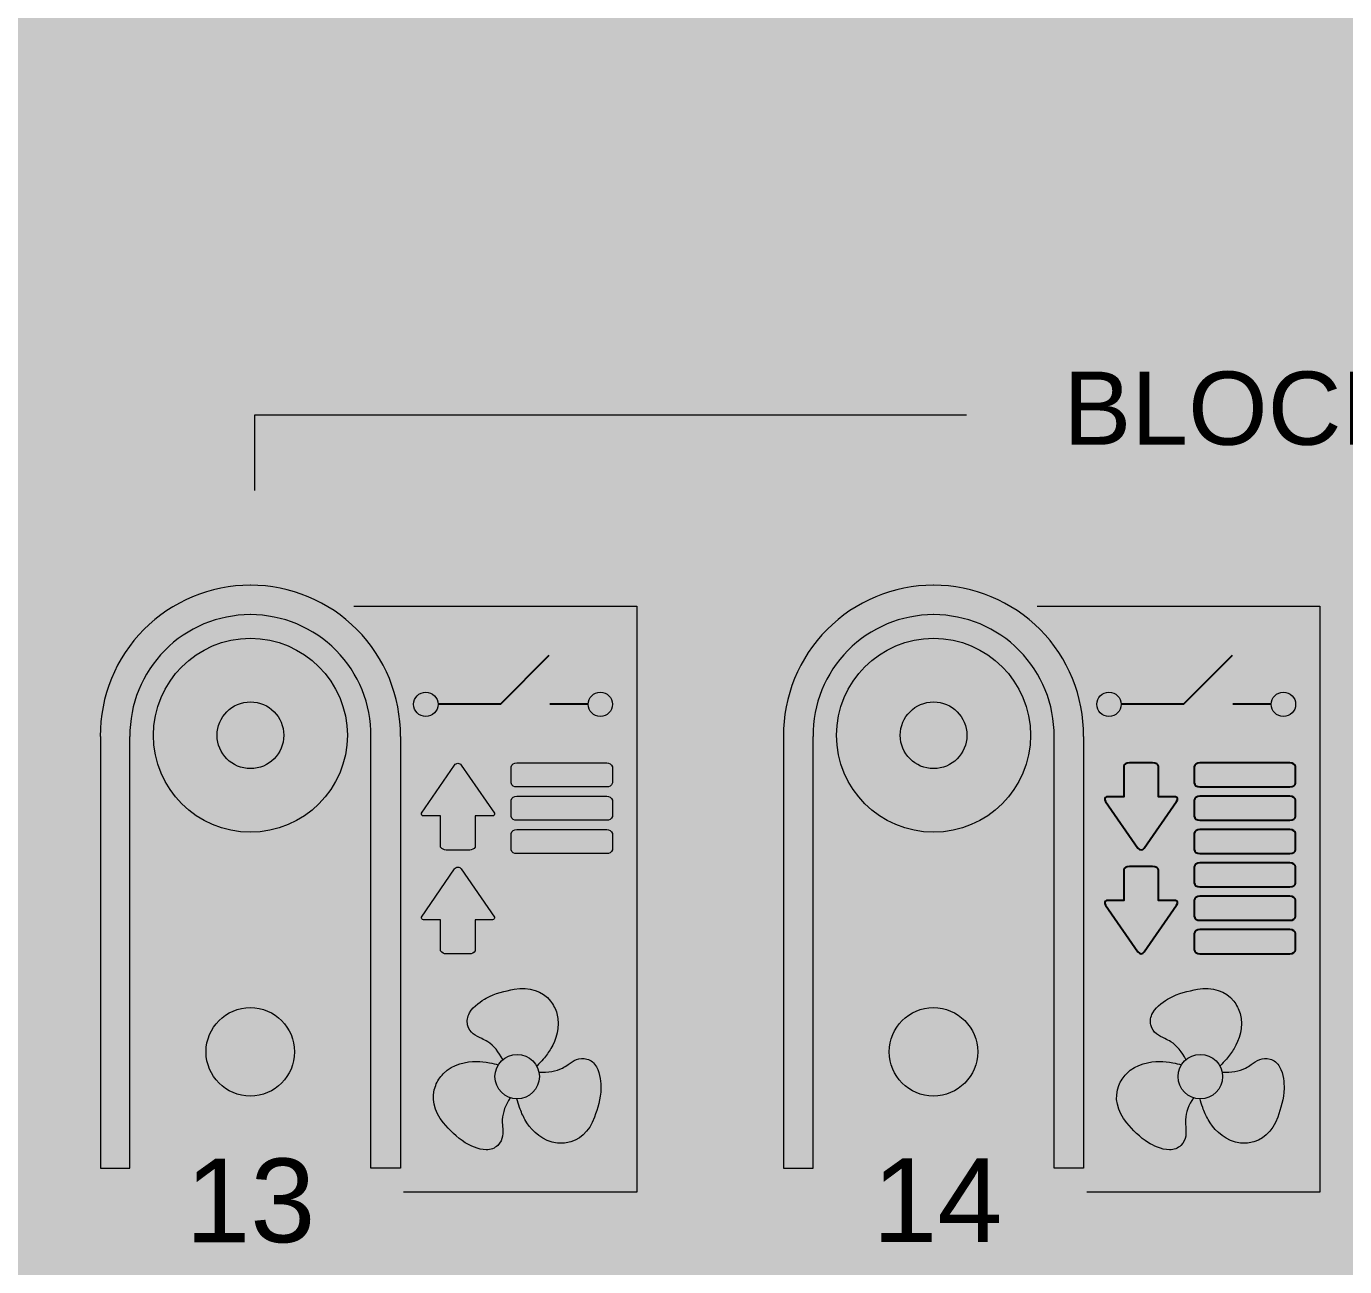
# Model space of a CAD drawing. Header units: millimetres. Extents: x 27500 to 33280, y -10980 to 420.
# Drawn here: x 28036.41 to 28063.41, y 168.05 to 193.44 of the extents above; entities that cross this region are included whole.
import ezdxf
from ezdxf.enums import TextEntityAlignment as Align

# ---------------------------------------------------------------- set-up
doc = ezdxf.new("R2010")
doc.units = ezdxf.units.MM
doc.layers.add('SX_ZEN_BODY', color=7, linetype='Continuous', true_color=0xefefeb)
doc.layers.add('SX_ZEN_KNX_BLACK', color=7, linetype='Continuous', true_color=0x2b2e31)
doc.styles.get("Standard").update_dxf_attribs({"font": 'arial.ttf'})
doc.styles.add('SX_ZIOMB16V3_Arial', font='arial.ttf')
doc.styles.add('SX_ZIOMB16V3_Arial_Rounded', font='txt')

# ---------------------------------------------------------------- blocks, each defined once
blk = doc.blocks.new('SX_DYN_ZENNIO_G005')
at = {"true_color": 0x2f3236}
h = blk.add_hatch(color=250, dxfattribs=at)
h.dxf.hatch_style = 1
h.paths.add_polyline_path([(89.842, -10.44, 1), (89.342, -10.44, 1)])
h = blk.add_hatch(color=250, dxfattribs=at)
h.dxf.hatch_style = 1
h.paths.add_polyline_path([(93.416, -10.44, 1), (92.916, -10.44, 1)])
h = blk.add_hatch(color=250, dxfattribs=at)
h.dxf.hatch_style = 1
h.paths.add_polyline_path([(103.835, -10.44, 1), (103.335, -10.44, 1)])
h = blk.add_hatch(color=250, dxfattribs=at)
h.dxf.hatch_style = 1
h.paths.add_polyline_path([(107.409, -10.44, 1), (106.909, -10.44, 1)])
h = blk.add_hatch(color=250, dxfattribs=at)
h.dxf.hatch_style = 1
h.paths.add_polyline_path([(89.504, -12.67, 0.525434), (89.542, -12.726), (89.896, -12.726), (89.896, -13.365, 0.249623), (90.009, -13.425), (90.25, -13.425), (90.491, -13.425, 0.249623), (90.604, -13.365), (90.604, -12.726), (90.958, -12.726, 0.688427), (90.985, -12.654), (90.312, -11.677, 0.229), (90.25, -11.646, 0.25937), (90.182, -11.684)])
h = blk.add_hatch(color=250, dxfattribs=at)
h.dxf.hatch_style = 1
h.paths.add_polyline_path([(93.413, -11.719, 0.375871), (93.298, -11.639), (91.454, -11.639), (91.454, -11.639, 0.37542), (91.339, -11.719), (91.339, -12.051, 0.37542), (91.454, -12.132), (93.298, -12.132, 0.37542), (93.413, -12.051)])
h = blk.add_hatch(color=250, dxfattribs=at)
h.dxf.hatch_style = 2
edge = h.paths.add_edge_path()
edge.add_spline(control_points=[(104.97, -12.428), (104.97, -12.428), (104.308, -13.384), (104.308, -13.384), (104.272, -13.435), (104.213, -13.435), (104.178, -13.384), (104.178, -13.384), (103.515, -12.428), (103.515, -12.428), (103.482, -12.381), (103.493, -12.341), (103.538, -12.336), (103.538, -12.336), (103.889, -12.336), (103.889, -12.336), (103.889, -12.336), (103.889, -11.704), (103.889, -11.704), (103.889, -11.668), (103.942, -11.639), (104.006, -11.639), (104.006, -11.639), (104.479, -11.639), (104.479, -11.639), (104.544, -11.639), (104.597, -11.668), (104.597, -11.704), (104.597, -11.704), (104.597, -12.336), (104.597, -12.336), (104.597, -12.336), (104.948, -12.336), (104.948, -12.336), (104.993, -12.341), (105.004, -12.381), (104.97, -12.428)], knot_values=[0, 0, 0, 0, 1, 1, 1, 2, 2, 2, 3, 3, 3, 4, 4, 4, 5, 5, 5, 6, 6, 6, 7, 7, 7, 8, 8, 8, 9, 9, 9, 10, 10, 10, 11, 11, 11, 12, 12, 12, 12], degree=3, periodic=0)
h = blk.add_hatch(color=250, dxfattribs=at)
h.dxf.hatch_style = 2
edge = h.paths.add_edge_path()
edge.add_spline(control_points=[(107.292, -11.639), (107.355, -11.639), (107.407, -11.675), (107.407, -11.72), (107.407, -11.72), (107.407, -11.72), (107.407, -11.72), (107.407, -11.72), (107.407, -12.049), (107.407, -12.049), (107.407, -12.094), (107.355, -12.131), (107.292, -12.131), (107.292, -12.131), (107.292, -12.131), (107.292, -12.131), (107.292, -12.131), (105.448, -12.131), (105.448, -12.131), (105.385, -12.131), (105.333, -12.094), (105.333, -12.049), (105.333, -12.049), (105.333, -12.049), (105.333, -12.049), (105.333, -12.049), (105.333, -11.72), (105.333, -11.72), (105.333, -11.675), (105.385, -11.639), (105.448, -11.639), (105.448, -11.639), (105.448, -11.639), (105.448, -11.639), (105.448, -11.639), (107.292, -11.639), (107.292, -11.639)], knot_values=[0, 0, 0, 0, 1, 1, 1, 2, 2, 2, 3, 3, 3, 4, 4, 4, 5, 5, 5, 6, 6, 6, 7, 7, 7, 8, 8, 8, 9, 9, 9, 10, 10, 10, 11, 11, 11, 12, 12, 12, 12], degree=3, periodic=0)
h = blk.add_hatch(color=250, dxfattribs=at)
h.dxf.hatch_style = 1
h.paths.add_polyline_path([(93.413, -12.402, 0.375871), (93.298, -12.322), (91.454, -12.322), (91.454, -12.322, 0.37542), (91.339, -12.402), (91.339, -12.734, 0.37542), (91.454, -12.814), (93.298, -12.814, 0.37542), (93.413, -12.734)])
h = blk.add_hatch(color=250, dxfattribs=at)
h.dxf.hatch_style = 2
edge = h.paths.add_edge_path()
edge.add_spline(control_points=[(107.292, -12.321), (107.355, -12.321), (107.407, -12.359), (107.407, -12.404), (107.407, -12.404), (107.407, -12.404), (107.407, -12.404), (107.407, -12.404), (107.407, -12.732), (107.407, -12.732), (107.407, -12.777), (107.355, -12.815), (107.292, -12.815), (107.292, -12.815), (107.292, -12.815), (107.292, -12.815), (107.292, -12.815), (105.448, -12.815), (105.448, -12.815), (105.385, -12.815), (105.333, -12.777), (105.333, -12.732), (105.333, -12.732), (105.333, -12.732), (105.333, -12.732), (105.333, -12.732), (105.333, -12.404), (105.333, -12.404), (105.333, -12.359), (105.385, -12.321), (105.448, -12.321), (105.448, -12.321), (105.448, -12.321), (105.448, -12.321), (105.448, -12.321), (107.292, -12.321), (107.292, -12.321)], knot_values=[0, 0, 0, 0, 1, 1, 1, 2, 2, 2, 3, 3, 3, 4, 4, 4, 5, 5, 5, 6, 6, 6, 7, 7, 7, 8, 8, 8, 9, 9, 9, 10, 10, 10, 11, 11, 11, 12, 12, 12, 12], degree=3, periodic=0)
h = blk.add_hatch(color=250, dxfattribs=at)
h.dxf.hatch_style = 1
h.paths.add_polyline_path([(93.413, -13.085, 0.375871), (93.298, -13.005), (91.454, -13.005), (91.454, -13.005, 0.37542), (91.339, -13.085), (91.339, -13.417, 0.37542), (91.454, -13.497), (93.298, -13.497, 0.37542), (93.413, -13.417)])
h = blk.add_hatch(color=250, dxfattribs=at)
h.dxf.hatch_style = 2
edge = h.paths.add_edge_path()
edge.add_spline(control_points=[(107.292, -13.004), (107.355, -13.004), (107.407, -13.041), (107.407, -13.086), (107.407, -13.086), (107.407, -13.086), (107.407, -13.086), (107.407, -13.086), (107.407, -13.415), (107.407, -13.415), (107.407, -13.46), (107.355, -13.497), (107.292, -13.497), (107.292, -13.497), (107.292, -13.497), (107.292, -13.497), (107.292, -13.497), (105.448, -13.497), (105.448, -13.497), (105.385, -13.497), (105.333, -13.46), (105.333, -13.415), (105.333, -13.415), (105.333, -13.415), (105.333, -13.415), (105.333, -13.415), (105.333, -13.086), (105.333, -13.086), (105.333, -13.041), (105.385, -13.004), (105.448, -13.004), (105.448, -13.004), (105.448, -13.004), (105.448, -13.004), (105.448, -13.004), (107.292, -13.004), (107.292, -13.004)], knot_values=[0, 0, 0, 0, 1, 1, 1, 2, 2, 2, 3, 3, 3, 4, 4, 4, 5, 5, 5, 6, 6, 6, 7, 7, 7, 8, 8, 8, 9, 9, 9, 10, 10, 10, 11, 11, 11, 12, 12, 12, 12], degree=3, periodic=0)
h = blk.add_hatch(color=250, dxfattribs=at)
h.dxf.hatch_style = 2
edge = h.paths.add_edge_path()
edge.add_spline(control_points=[(104.97, -14.551), (104.97, -14.551), (104.308, -15.508), (104.308, -15.508), (104.272, -15.559), (104.213, -15.559), (104.178, -15.508), (104.178, -15.508), (103.515, -14.551), (103.515, -14.551), (103.482, -14.504), (103.493, -14.464), (103.538, -14.459), (103.538, -14.459), (103.889, -14.459), (103.889, -14.459), (103.889, -14.459), (103.889, -13.827), (103.889, -13.827), (103.889, -13.792), (103.942, -13.762), (104.006, -13.762), (104.006, -13.762), (104.479, -13.762), (104.479, -13.762), (104.544, -13.762), (104.597, -13.792), (104.597, -13.827), (104.597, -13.827), (104.597, -14.459), (104.597, -14.459), (104.597, -14.459), (104.948, -14.459), (104.948, -14.459), (104.993, -14.464), (105.004, -14.504), (104.97, -14.551)], knot_values=[0, 0, 0, 0, 1, 1, 1, 2, 2, 2, 3, 3, 3, 4, 4, 4, 5, 5, 5, 6, 6, 6, 7, 7, 7, 8, 8, 8, 9, 9, 9, 10, 10, 10, 11, 11, 11, 12, 12, 12, 12], degree=3, periodic=0)
h = blk.add_hatch(color=250, dxfattribs=at)
h.dxf.hatch_style = 2
edge = h.paths.add_edge_path()
edge.add_spline(control_points=[(107.292, -13.687), (107.355, -13.687), (107.407, -13.724), (107.407, -13.769), (107.407, -13.769), (107.407, -13.769), (107.407, -13.769), (107.407, -13.769), (107.407, -14.098), (107.407, -14.098), (107.407, -14.143), (107.355, -14.18), (107.292, -14.18), (107.292, -14.18), (107.292, -14.18), (107.292, -14.18), (107.292, -14.18), (105.448, -14.18), (105.448, -14.18), (105.385, -14.18), (105.333, -14.143), (105.333, -14.098), (105.333, -14.098), (105.333, -14.098), (105.333, -14.098), (105.333, -14.098), (105.333, -13.769), (105.333, -13.769), (105.333, -13.724), (105.385, -13.687), (105.448, -13.687), (105.448, -13.687), (105.448, -13.687), (105.448, -13.687), (105.448, -13.687), (107.292, -13.687), (107.292, -13.687)], knot_values=[0, 0, 0, 0, 1, 1, 1, 2, 2, 2, 3, 3, 3, 4, 4, 4, 5, 5, 5, 6, 6, 6, 7, 7, 7, 8, 8, 8, 9, 9, 9, 10, 10, 10, 11, 11, 11, 12, 12, 12, 12], degree=3, periodic=0)
h = blk.add_hatch(color=250, dxfattribs=at)
h.dxf.hatch_style = 1
h.paths.add_polyline_path([(89.504, -14.796, 0.525434), (89.542, -14.852), (89.896, -14.852), (89.896, -15.491, 0.249623), (90.009, -15.551), (90.25, -15.551), (90.491, -15.551, 0.249623), (90.604, -15.491), (90.604, -14.852), (90.958, -14.852, 0.688427), (90.985, -14.78), (90.312, -13.803, 0.229), (90.25, -13.772, 0.25937), (90.182, -13.81)])
h = blk.add_hatch(color=250, dxfattribs=at)
h.dxf.hatch_style = 2
edge = h.paths.add_edge_path()
edge.add_spline(control_points=[(107.292, -14.37), (107.355, -14.37), (107.407, -14.407), (107.407, -14.452), (107.407, -14.452), (107.407, -14.452), (107.407, -14.452), (107.407, -14.452), (107.407, -14.781), (107.407, -14.781), (107.407, -14.826), (107.355, -14.863), (107.292, -14.863), (107.292, -14.863), (107.292, -14.863), (107.292, -14.863), (107.292, -14.863), (105.448, -14.863), (105.448, -14.863), (105.385, -14.863), (105.333, -14.826), (105.333, -14.781), (105.333, -14.781), (105.333, -14.781), (105.333, -14.781), (105.333, -14.781), (105.333, -14.452), (105.333, -14.452), (105.333, -14.407), (105.385, -14.37), (105.448, -14.37), (105.448, -14.37), (105.448, -14.37), (105.448, -14.37), (105.448, -14.37), (107.292, -14.37), (107.292, -14.37)], knot_values=[0, 0, 0, 0, 1, 1, 1, 2, 2, 2, 3, 3, 3, 4, 4, 4, 5, 5, 5, 6, 6, 6, 7, 7, 7, 8, 8, 8, 9, 9, 9, 10, 10, 10, 11, 11, 11, 12, 12, 12, 12], degree=3, periodic=0)
h = blk.add_hatch(color=250, dxfattribs=at)
h.dxf.hatch_style = 2
edge = h.paths.add_edge_path()
edge.add_spline(control_points=[(107.292, -15.053), (107.355, -15.053), (107.407, -15.09), (107.407, -15.135), (107.407, -15.135), (107.407, -15.135), (107.407, -15.135), (107.407, -15.135), (107.407, -15.464), (107.407, -15.464), (107.407, -15.509), (107.355, -15.546), (107.292, -15.546), (107.292, -15.546), (107.292, -15.546), (107.292, -15.546), (107.292, -15.546), (105.448, -15.546), (105.448, -15.546), (105.385, -15.546), (105.333, -15.509), (105.333, -15.464), (105.333, -15.464), (105.333, -15.464), (105.333, -15.464), (105.333, -15.464), (105.333, -15.135), (105.333, -15.135), (105.333, -15.09), (105.385, -15.053), (105.448, -15.053), (105.448, -15.053), (105.448, -15.053), (105.448, -15.053), (105.448, -15.053), (107.292, -15.053), (107.292, -15.053)], knot_values=[0, 0, 0, 0, 1, 1, 1, 2, 2, 2, 3, 3, 3, 4, 4, 4, 5, 5, 5, 6, 6, 6, 7, 7, 7, 8, 8, 8, 9, 9, 9, 10, 10, 10, 11, 11, 11, 12, 12, 12, 12], degree=3, periodic=0)
h = blk.add_hatch(color=250, dxfattribs=at)
h.dxf.hatch_style = 1
edge = h.paths.add_edge_path()
edge.add_spline(control_points=[(106.148, -17.487), (106.248, -17.315), (106.35, -17.052), (106.271, -16.773)], knot_values=[8, 8, 8, 8, 9, 9, 9, 9], degree=3, periodic=0)
edge.add_spline(control_points=[(106.271, -16.773), (106.244, -16.682), (106.198, -16.589), (106.142, -16.518)], knot_values=[7, 7, 7, 7, 8, 8, 8, 8], degree=3, periodic=0)
edge.add_spline(control_points=[(106.142, -16.518), (105.977, -16.309), (105.704, -16.221), (105.397, -16.276)], knot_values=[6, 6, 6, 6, 7, 7, 7, 7], degree=3, periodic=0)
edge.add_spline(control_points=[(105.397, -16.276), (105.214, -16.309), (105.002, -16.357), (104.822, -16.457)], knot_values=[5, 5, 5, 5, 6, 6, 6, 6], degree=3, periodic=0)
edge.add_spline(control_points=[(104.822, -16.457), (104.731, -16.507), (104.566, -16.613), (104.482, -16.758)], knot_values=[4, 4, 4, 4, 5, 5, 5, 5], degree=3, periodic=0)
edge.add_spline(control_points=[(104.482, -16.758), (104.436, -16.84), (104.421, -16.923), (104.443, -17.006)], knot_values=[3, 3, 3, 3, 4, 4, 4, 4], degree=3, periodic=0)
edge.add_spline(control_points=[(104.443, -17.006), (104.482, -17.169), (104.615, -17.23), (104.73, -17.285)], knot_values=[2, 2, 2, 2, 3, 3, 3, 3], degree=3, periodic=0)
edge.add_spline(control_points=[(104.73, -17.285), (104.773, -17.305), (104.816, -17.325), (104.852, -17.349)], knot_values=[1, 1, 1, 1, 2, 2, 2, 2], degree=3, periodic=0)
edge.add_spline(control_points=[(104.852, -17.349), (104.975, -17.429), (105.086, -17.561), (105.16, -17.715)], knot_values=[0, 0, 0, 0, 1, 1, 1, 1], degree=3, periodic=0)
edge.add_arc((105.457, -18.063), 0.455, 28.2036, 130.5317, ccw=False)
edge.add_spline(control_points=[(105.858, -17.847), (105.859, -17.846), (105.86, -17.845), (105.862, -17.844)], knot_values=[11.025687, 11.025687, 11.025687, 11.025687, 11.052417, 11.052417, 11.052417, 11.052417], degree=3, periodic=0)
edge.add_spline(control_points=[(105.862, -17.844), (105.863, -17.843), (105.864, -17.842), (105.865, -17.841)], knot_values=[11, 11, 11, 11, 11.025687, 11.025687, 11.025687, 11.025687], degree=3, periodic=0)
edge.add_spline(control_points=[(105.865, -17.841), (105.906, -17.801), (105.948, -17.757), (105.993, -17.705)], knot_values=[10, 10, 10, 10, 11, 11, 11, 11], degree=3, periodic=0)
edge.add_spline(control_points=[(105.993, -17.705), (106.052, -17.637), (106.104, -17.564), (106.148, -17.487)], knot_values=[9, 9, 9, 9, 10, 10, 10, 10], degree=3, periodic=0)
h = blk.add_hatch(color=250, dxfattribs=at)
h.dxf.hatch_style = 1
edge = h.paths.add_edge_path()
edge.add_spline(control_points=[(89.949, -18.005), (89.884, -18.073), (89.827, -18.158), (89.794, -18.243)], knot_values=[7, 7, 7, 7, 8, 8, 8, 8], degree=3, periodic=0)
edge.add_spline(control_points=[(89.794, -18.243), (89.695, -18.491), (89.756, -18.771), (89.957, -19.009)], knot_values=[6, 6, 6, 6, 7, 7, 7, 7], degree=3, periodic=0)
edge.add_spline(control_points=[(89.957, -19.009), (90.077, -19.152), (90.224, -19.311), (90.4, -19.417)], knot_values=[5, 5, 5, 5, 6, 6, 6, 6], degree=3, periodic=0)
edge.add_spline(control_points=[(90.4, -19.417), (90.489, -19.47), (90.664, -19.561), (90.83, -19.561)], knot_values=[4, 4, 4, 4, 5, 5, 5, 5], degree=3, periodic=0)
edge.add_spline(control_points=[(90.83, -19.561), (90.925, -19.561), (91.004, -19.532), (91.065, -19.472)], knot_values=[3, 3, 3, 3, 4, 4, 4, 4], degree=3, periodic=0)
edge.add_spline(control_points=[(91.065, -19.472), (91.186, -19.354), (91.173, -19.21), (91.163, -19.082)], knot_values=[2, 2, 2, 2, 3, 3, 3, 3], degree=3, periodic=0)
edge.add_spline(control_points=[(91.163, -19.082), (91.159, -19.035), (91.155, -18.987), (91.157, -18.945)], knot_values=[1, 1, 1, 1, 2, 2, 2, 2], degree=3, periodic=0)
edge.add_spline(control_points=[(91.157, -18.945), (91.166, -18.798), (91.226, -18.637), (91.321, -18.495)], knot_values=[0, 0, 0, 0, 1, 1, 1, 1], degree=3, periodic=0)
edge.add_arc((91.463, -18.063), 0.455, -211.9959, -108.2832, ccw=False)
edge.add_spline(control_points=[(91.077, -17.821), (91.022, -17.806), (90.962, -17.791), (90.896, -17.778)], knot_values=[10, 10, 10, 10, 10.996755, 10.996755, 10.996755, 10.996755], degree=3, periodic=0)
edge.add_spline(control_points=[(90.896, -17.778), (90.807, -17.762), (90.718, -17.754), (90.63, -17.754)], knot_values=[9, 9, 9, 9, 10, 10, 10, 10], degree=3, periodic=0)
edge.add_spline(control_points=[(90.63, -17.754), (90.43, -17.754), (90.151, -17.797), (89.949, -18.005)], knot_values=[8, 8, 8, 8, 9, 9, 9, 9], degree=3, periodic=0)
h = blk.add_hatch(color=250, dxfattribs=at)
h.dxf.hatch_style = 1
edge = h.paths.add_edge_path()
edge.add_spline(control_points=[(103.943, -18.005), (103.877, -18.073), (103.82, -18.158), (103.788, -18.243)], knot_values=[7, 7, 7, 7, 8, 8, 8, 8], degree=3, periodic=0)
edge.add_spline(control_points=[(103.788, -18.243), (103.689, -18.491), (103.749, -18.771), (103.951, -19.009)], knot_values=[6, 6, 6, 6, 7, 7, 7, 7], degree=3, periodic=0)
edge.add_spline(control_points=[(103.951, -19.009), (104.07, -19.152), (104.217, -19.311), (104.394, -19.417)], knot_values=[5, 5, 5, 5, 6, 6, 6, 6], degree=3, periodic=0)
edge.add_spline(control_points=[(104.394, -19.417), (104.482, -19.47), (104.658, -19.561), (104.823, -19.561)], knot_values=[4, 4, 4, 4, 5, 5, 5, 5], degree=3, periodic=0)
edge.add_spline(control_points=[(104.823, -19.561), (104.919, -19.561), (104.998, -19.532), (105.058, -19.472)], knot_values=[3, 3, 3, 3, 4, 4, 4, 4], degree=3, periodic=0)
edge.add_spline(control_points=[(105.058, -19.472), (105.18, -19.354), (105.167, -19.21), (105.157, -19.082)], knot_values=[2, 2, 2, 2, 3, 3, 3, 3], degree=3, periodic=0)
edge.add_spline(control_points=[(105.157, -19.082), (105.152, -19.035), (105.148, -18.987), (105.151, -18.945)], knot_values=[1, 1, 1, 1, 2, 2, 2, 2], degree=3, periodic=0)
edge.add_spline(control_points=[(105.151, -18.945), (105.16, -18.798), (105.219, -18.637), (105.314, -18.495)], knot_values=[0, 0, 0, 0, 1, 1, 1, 1], degree=3, periodic=0)
edge.add_arc((105.457, -18.063), 0.455, -211.9959, -108.2832, ccw=False)
edge.add_spline(control_points=[(105.071, -17.821), (105.016, -17.806), (104.956, -17.791), (104.89, -17.778)], knot_values=[10, 10, 10, 10, 10.996755, 10.996755, 10.996755, 10.996755], degree=3, periodic=0)
edge.add_spline(control_points=[(104.89, -17.778), (104.801, -17.762), (104.711, -17.754), (104.623, -17.754)], knot_values=[9, 9, 9, 9, 10, 10, 10, 10], degree=3, periodic=0)
edge.add_spline(control_points=[(104.623, -17.754), (104.424, -17.754), (104.145, -17.797), (103.943, -18.005)], knot_values=[8, 8, 8, 8, 9, 9, 9, 9], degree=3, periodic=0)
at = {"layer": 'SX_ZEN_BODY', "true_color": 0xefefeb}
blk.add_hatch(color=7, dxfattribs=at).paths.add_polyline_path([(0, -22.43), (0, 22.57), (0, 45), (8.425, 45), (59.77, 45), (82.475, 45), (133.82, 45), (140, 45), (140, 22.57), (140, -22.43), (140, -45), (133.82, -45), (82.475, -45), (59.77, -45), (8.425, -45), (0, -45)])
at = {"layer": 'SX_ZEN_KNX_BLACK', "true_color": 0x1c1d1f}
h = blk.add_hatch(color=250, dxfattribs=at)
h.paths.add_polyline_path([(87.945, -11.475), (87.83, -11.845), (87.645, -12.185), (87.405, -12.48), (87.11, -12.72), (86.77, -12.905), (86.4, -13.02), (86, -13.06), (85.6, -13.02), (85.225, -12.905), (84.89, -12.72), (84.595, -12.48), (84.35, -12.185), (84.17, -11.845), (84.055, -11.475), (84.015, -11.075), (84.055, -10.675), (84.17, -10.3), (84.35, -9.965), (84.595, -9.67), (84.89, -9.425), (85.225, -9.245), (85.6, -9.13), (86, -9.085), (86.4, -9.13), (86.77, -9.245), (87.11, -9.425), (87.405, -9.67), (87.645, -9.965), (87.83, -10.3), (87.945, -10.675), (87.985, -11.075)])
h.paths.add_polyline_path([(86.63, -10.81), (86.485, -10.59), (86.265, -10.445), (86, -10.39), (85.735, -10.445), (85.515, -10.59), (85.37, -10.81), (85.315, -11.075), (85.37, -11.34), (85.515, -11.555), (85.735, -11.705), (86, -11.755), (86.265, -11.705), (86.485, -11.555), (86.63, -11.34), (86.685, -11.075)], flags=0)
h = blk.add_hatch(color=250, dxfattribs=at)
h.paths.add_polyline_path([(101.94, -11.475), (101.82, -11.845), (101.64, -12.185), (101.395, -12.48), (101.105, -12.72), (100.765, -12.905), (100.395, -13.02), (99.99, -13.06), (99.59, -13.02), (99.22, -12.905), (98.88, -12.72), (98.59, -12.48), (98.345, -12.185), (98.16, -11.845), (98.045, -11.475), (98.005, -11.075), (98.045, -10.675), (98.16, -10.3), (98.345, -9.965), (98.59, -9.67), (98.88, -9.425), (99.22, -9.245), (99.59, -9.13), (99.99, -9.085), (100.395, -9.13), (100.765, -9.245), (101.105, -9.425), (101.395, -9.67), (101.64, -9.965), (101.82, -10.3), (101.94, -10.675), (101.98, -11.075)])
h.paths.add_polyline_path([(100.62, -10.81), (100.475, -10.59), (100.26, -10.445), (99.995, -10.39), (99.725, -10.445), (99.51, -10.59), (99.365, -10.81), (99.31, -11.075), (99.365, -11.34), (99.51, -11.555), (99.725, -11.705), (99.995, -11.755), (100.26, -11.705), (100.475, -11.555), (100.62, -11.34), (100.675, -11.075)], flags=0)
for points in [[(86.63, -11.34), (86.485, -11.555), (86.265, -11.705), (86, -11.755), (85.735, -11.705), (85.515, -11.555), (85.37, -11.34), (85.315, -11.075), (85.37, -10.81), (85.515, -10.59), (85.735, -10.445), (86, -10.39), (86.265, -10.445), (86.485, -10.59), (86.63, -10.81), (86.685, -11.075)], [(100.62, -11.34), (100.475, -11.555), (100.26, -11.705), (99.995, -11.755), (99.725, -11.705), (99.51, -11.555), (99.365, -11.34), (99.31, -11.075), (99.365, -10.81), (99.51, -10.59), (99.725, -10.445), (99.995, -10.39), (100.26, -10.445), (100.475, -10.59), (100.62, -10.81), (100.675, -11.075)], [(90.27, -11.65), (90.29, -11.655), (90.305, -11.67), (90.32, -11.685), (90.995, -12.67), (91, -12.68), (91, -12.69), (90.995, -12.7), (90.99, -12.71), (90.985, -12.715), (90.975, -12.72), (90.965, -12.725), (90.96, -12.725), (90.605, -12.725), (90.605, -13.365), (90.58, -13.39), (90.555, -13.41), (90.525, -13.42), (90.49, -13.425), (90.25, -13.425), (90.01, -13.425), (89.975, -13.42), (89.945, -13.41), (89.92, -13.39), (89.895, -13.365), (89.895, -12.725), (89.54, -12.725), (89.53, -12.725), (89.525, -12.72), (89.515, -12.715), (89.51, -12.71), (89.505, -12.7), (89.5, -12.69), (89.5, -12.68), (89.505, -12.67), (90.18, -11.685), (90.195, -11.67), (90.21, -11.655), (90.23, -11.65), (90.25, -11.645)], [(91.415, -12.13), (91.38, -12.115), (91.355, -12.085), (91.34, -12.05), (91.34, -11.72), (91.355, -11.685), (91.38, -11.655), (91.415, -11.64), (91.455, -11.64), (93.3, -11.64), (93.335, -11.64), (93.37, -11.655), (93.395, -11.685), (93.415, -11.72), (93.415, -12.05), (93.395, -12.085), (93.37, -12.115), (93.335, -12.13), (93.3, -12.13), (91.455, -12.13)], [(104.31, -13.385), (104.275, -13.415), (104.245, -13.425), (104.21, -13.415), (104.18, -13.385), (103.515, -12.43), (103.5, -12.395), (103.495, -12.365), (103.51, -12.345), (103.54, -12.335), (103.89, -12.335), (103.89, -11.705), (103.9, -11.68), (103.925, -11.66), (103.96, -11.645), (104.005, -11.64), (104.48, -11.64), (104.525, -11.645), (104.56, -11.66), (104.59, -11.68), (104.595, -11.705), (104.595, -12.335), (104.95, -12.335), (104.975, -12.345), (104.99, -12.365), (104.985, -12.395), (104.97, -12.43)], [(107.335, -11.645), (107.375, -11.665), (107.4, -11.69), (107.405, -11.72), (107.405, -12.05), (107.4, -12.08), (107.375, -12.105), (107.335, -12.125), (107.29, -12.13), (105.45, -12.13), (105.405, -12.125), (105.365, -12.105), (105.34, -12.08), (105.335, -12.05), (105.335, -11.72), (105.34, -11.69), (105.365, -11.665), (105.405, -11.645), (105.45, -11.64), (107.29, -11.64)], [(91.415, -12.81), (91.38, -12.795), (91.355, -12.77), (91.34, -12.735), (91.34, -12.4), (91.355, -12.365), (91.38, -12.34), (91.415, -12.325), (91.455, -12.32), (93.3, -12.32), (93.335, -12.325), (93.37, -12.34), (93.395, -12.365), (93.415, -12.4), (93.415, -12.735), (93.395, -12.77), (93.37, -12.795), (93.335, -12.81), (93.3, -12.815), (91.455, -12.815)], [(107.335, -12.33), (107.375, -12.345), (107.4, -12.37), (107.405, -12.405), (107.405, -12.73), (107.4, -12.765), (107.375, -12.79), (107.335, -12.81), (107.29, -12.815), (105.45, -12.815), (105.405, -12.81), (105.365, -12.79), (105.34, -12.765), (105.335, -12.73), (105.335, -12.405), (105.34, -12.37), (105.365, -12.345), (105.405, -12.33), (105.45, -12.32), (107.29, -12.32)], [(91.415, -13.495), (91.38, -13.48), (91.355, -13.45), (91.34, -13.415), (91.34, -13.085), (91.355, -13.05), (91.38, -13.025), (91.415, -13.005), (91.455, -13.005), (93.3, -13.005), (93.335, -13.005), (93.37, -13.025), (93.395, -13.05), (93.415, -13.085), (93.415, -13.415), (93.395, -13.45), (93.37, -13.48), (93.335, -13.495), (93.3, -13.495), (91.455, -13.495)], [(107.335, -13.01), (107.375, -13.03), (107.4, -13.055), (107.405, -13.085), (107.405, -13.415), (107.4, -13.445), (107.375, -13.475), (107.335, -13.49), (107.29, -13.495), (105.45, -13.495), (105.405, -13.49), (105.365, -13.475), (105.34, -13.445), (105.335, -13.415), (105.335, -13.085), (105.34, -13.055), (105.365, -13.03), (105.405, -13.01), (105.45, -13.005), (107.29, -13.005)], [(90.27, -13.775), (90.29, -13.78), (90.305, -13.795), (90.32, -13.81), (90.995, -14.795), (91, -14.805), (91, -14.815), (90.995, -14.825), (90.99, -14.835), (90.985, -14.84), (90.975, -14.845), (90.965, -14.85), (90.96, -14.85), (90.605, -14.85), (90.605, -15.49), (90.58, -15.515), (90.555, -15.535), (90.525, -15.545), (90.49, -15.55), (90.25, -15.55), (90.01, -15.55), (89.975, -15.545), (89.945, -15.535), (89.92, -15.515), (89.895, -15.49), (89.895, -14.85), (89.54, -14.85), (89.53, -14.85), (89.525, -14.845), (89.515, -14.84), (89.51, -14.835), (89.505, -14.825), (89.5, -14.815), (89.5, -14.805), (89.505, -14.795), (90.18, -13.81), (90.195, -13.795), (90.21, -13.78), (90.23, -13.775), (90.25, -13.77)], [(104.31, -15.51), (104.275, -15.535), (104.245, -15.545), (104.21, -15.535), (104.18, -15.51), (103.515, -14.55), (103.5, -14.52), (103.495, -14.49), (103.51, -14.47), (103.54, -14.46), (103.89, -14.46), (103.89, -13.825), (103.9, -13.8), (103.925, -13.78), (103.96, -13.765), (104.005, -13.76), (104.48, -13.76), (104.525, -13.765), (104.56, -13.78), (104.59, -13.8), (104.595, -13.825), (104.595, -14.46), (104.95, -14.46), (104.975, -14.47), (104.99, -14.49), (104.985, -14.52), (104.97, -14.55)], [(107.335, -13.695), (107.375, -13.71), (107.4, -13.735), (107.405, -13.77), (107.405, -14.1), (107.4, -14.13), (107.375, -14.155), (107.335, -14.175), (107.29, -14.18), (105.45, -14.18), (105.405, -14.175), (105.365, -14.155), (105.34, -14.13), (105.335, -14.1), (105.335, -13.77), (105.34, -13.735), (105.365, -13.71), (105.405, -13.695), (105.45, -13.685), (107.29, -13.685)], [(107.335, -14.375), (107.375, -14.395), (107.4, -14.42), (107.405, -14.45), (107.405, -14.78), (107.4, -14.815), (107.375, -14.84), (107.335, -14.855), (107.29, -14.865), (105.45, -14.865), (105.405, -14.855), (105.365, -14.84), (105.34, -14.815), (105.335, -14.78), (105.335, -14.45), (105.34, -14.42), (105.365, -14.395), (105.405, -14.375), (105.45, -14.37), (107.29, -14.37)], [(107.335, -15.06), (107.375, -15.075), (107.4, -15.105), (107.405, -15.135), (107.405, -15.465), (107.4, -15.495), (107.375, -15.52), (107.335, -15.54), (107.29, -15.545), (105.45, -15.545), (105.405, -15.54), (105.365, -15.52), (105.34, -15.495), (105.335, -15.465), (105.335, -15.135), (105.34, -15.105), (105.365, -15.075), (105.405, -15.06), (105.45, -15.055), (107.29, -15.055)], [(86.83, -17.91), (86.635, -18.195), (86.35, -18.39), (85.995, -18.46), (85.645, -18.39), (85.355, -18.195), (85.16, -17.91), (85.09, -17.555), (85.16, -17.205), (85.355, -16.915), (85.645, -16.72), (85.995, -16.65), (86.35, -16.72), (86.635, -16.915), (86.83, -17.205), (86.905, -17.555)], [(100.825, -17.91), (100.63, -18.195), (100.34, -18.39), (99.99, -18.46), (99.635, -18.39), (99.35, -18.195), (99.155, -17.91), (99.085, -17.555), (99.155, -17.205), (99.35, -16.915), (99.635, -16.72), (99.99, -16.65), (100.34, -16.72), (100.63, -16.915), (100.825, -17.205), (100.895, -17.555)]]:
    blk.add_hatch(color=250, dxfattribs=at).paths.add_polyline_path(points)
at = {"color": 250, "lineweight": 5, "true_color": 0x2f3236}
for p, q in [((100.67, -4.521), (86.083, -4.521)), ((86.083, -4.521), (86.083, -6.063))]:
    blk.add_line(p, q, dxfattribs=at)
for points in [[(88.119, -8.43), (93.911, -8.43), (93.911, -20.432), (89.137, -20.432)], [(102.112, -8.43), (107.905, -8.43), (107.905, -20.432), (103.13, -20.432)], [(91.167, -17.715), (91.167, -17.715)], [(91.167, -17.715), (91.167, -17.715)], [(105.16, -17.715), (105.16, -17.715)], [(105.16, -17.715), (105.16, -17.715)], [(91.919, -17.971), (91.919, -17.971)], [(105.913, -17.971), (105.913, -17.971)]]:
    blk.add_lwpolyline(points, dxfattribs=at)
at = {"color": 250, "true_color": 0x2f3236}
for points in [[(92.113, -9.439), (91.12, -10.44), (89.842, -10.44)], [(106.106, -9.439), (105.114, -10.44), (103.835, -10.44)], [(92.916, -10.44), (92.129, -10.44)], [(106.909, -10.44), (106.123, -10.44)]]:
    blk.add_lwpolyline(points, dxfattribs=at)
at = {"color": 250, "lineweight": 9, "true_color": 0x2f3236}
for points in [[(82.926, -11.096), (82.926, -19.94), (83.53, -19.94), (83.53, -11.096)], [(89.073, -11.096), (89.073, -19.94), (88.469, -19.94), (88.469, -11.096)], [(96.919, -11.096), (96.919, -19.94), (97.523, -19.94), (97.523, -11.096)], [(103.066, -11.096), (103.066, -19.94), (102.462, -19.94), (102.462, -11.096)]]:
    blk.add_lwpolyline(points, dxfattribs=at)
at = {"color": 250, "lineweight": 5, "true_color": 0x2f3236}
for points in [[(90.25, -11.646, -0.25937), (90.318, -11.684), (90.996, -12.67, -0.525434), (90.958, -12.726), (90.604, -12.726), (90.604, -13.365, -0.249623), (90.491, -13.425), (90.25, -13.425), (90.009, -13.425, -0.249623), (89.896, -13.365), (89.896, -12.726), (89.542, -12.726, -0.525434), (89.504, -12.67), (90.182, -11.684, -0.25937), (90.25, -11.646)], [(91.454, -12.132), (91.454, -12.132, -0.37542), (91.339, -12.051), (91.339, -11.719), (91.339, -11.719, -0.37542), (91.454, -11.639), (91.454, -11.639), (93.298, -11.639, -0.37542), (93.413, -11.719), (93.413, -11.719), (93.413, -12.051, -0.37542), (93.298, -12.132), (91.454, -12.132)], [(91.454, -12.814), (91.454, -12.814, -0.37542), (91.339, -12.734), (91.339, -12.402), (91.339, -12.402, -0.37542), (91.454, -12.322), (91.454, -12.322), (93.298, -12.322, -0.37542), (93.413, -12.402), (93.413, -12.402), (93.413, -12.734, -0.37542), (93.298, -12.814), (91.454, -12.814)], [(91.454, -13.497), (91.454, -13.497, -0.37542), (91.339, -13.417), (91.339, -13.085), (91.339, -13.085, -0.37542), (91.454, -13.005), (91.454, -13.005), (93.298, -13.005, -0.37542), (93.413, -13.085), (93.413, -13.085), (93.413, -13.417, -0.37542), (93.298, -13.497), (91.454, -13.497)], [(90.25, -13.772, -0.25937), (90.318, -13.81), (90.996, -14.796, -0.525434), (90.958, -14.852), (90.604, -14.852), (90.604, -15.491, -0.249623), (90.491, -15.551), (90.25, -15.551), (90.009, -15.551, -0.249623), (89.896, -15.491), (89.896, -14.852), (89.542, -14.852, -0.525434), (89.504, -14.796), (90.182, -13.81, -0.25937), (90.25, -13.772)]]:
    blk.add_lwpolyline(points, format="xyb", dxfattribs=at)
at = {"color": 250, "lineweight": 9, "true_color": 0x2f3236}
for centre, radius in [((85.999, -11.074), 1.986), ((99.992, -11.074), 1.986), ((86, -11.074), 0.683), ((99.993, -11.074), 0.683), ((85.997, -17.556), 0.906), ((99.99, -17.556), 0.906)]:
    blk.add_circle(centre, radius, dxfattribs=at)
at = {"color": 250, "lineweight": 5, "true_color": 0x2f3236}
for centre, radius in [((89.592, -10.44), 0.25), ((93.166, -10.44), 0.25), ((103.585, -10.44), 0.25), ((107.159, -10.44), 0.25), ((91.463, -18.063), 0.455), ((105.457, -18.063), 0.455)]:
    blk.add_circle(centre, radius, dxfattribs=at)
at = {"color": 250, "lineweight": 9, "true_color": 0x2f3236}
for centre, radius, start, end in [((85.999, -11.074), 3.074, 90.0467, 180.4088), ((85.999, -11.074), 3.074, 359.5912, 89.9533), ((99.992, -11.074), 3.074, 90.0467, 180.4088), ((99.992, -11.074), 3.074, 359.5912, 89.9533), ((86, -11.074), 2.47, 90.0713, 180.5088), ((85.999, -11.074), 2.47, 359.4912, 89.9287), ((99.993, -11.074), 2.47, 90.0713, 180.5088), ((99.992, -11.074), 2.47, 359.4912, 89.9287)]:
    blk.add_arc(centre, radius, start, end, dxfattribs=at)
at = {"color": 250, "true_color": 0x2f3236}
for points in [[(104.97, -12.428), (104.97, -12.428), (104.308, -13.384), (104.308, -13.384), (104.272, -13.435), (104.213, -13.435), (104.178, -13.384), (104.178, -13.384), (103.515, -12.428), (103.515, -12.428), (103.482, -12.381), (103.493, -12.341), (103.538, -12.336), (103.538, -12.336), (103.889, -12.336), (103.889, -12.336), (103.889, -12.336), (103.889, -11.704), (103.889, -11.704), (103.889, -11.668), (103.942, -11.639), (104.006, -11.639), (104.006, -11.639), (104.479, -11.639), (104.479, -11.639), (104.544, -11.639), (104.597, -11.668), (104.597, -11.704), (104.597, -11.704), (104.597, -12.336), (104.597, -12.336), (104.597, -12.336), (104.948, -12.336), (104.948, -12.336), (104.993, -12.341), (105.004, -12.381), (104.97, -12.428)], [(107.292, -11.639), (107.355, -11.639), (107.407, -11.675), (107.407, -11.72), (107.407, -11.72), (107.407, -11.72), (107.407, -11.72), (107.407, -11.72), (107.407, -12.049), (107.407, -12.049), (107.407, -12.094), (107.355, -12.131), (107.292, -12.131), (107.292, -12.131), (107.292, -12.131), (107.292, -12.131), (107.292, -12.131), (105.448, -12.131), (105.448, -12.131), (105.385, -12.131), (105.333, -12.094), (105.333, -12.049), (105.333, -12.049), (105.333, -12.049), (105.333, -12.049), (105.333, -12.049), (105.333, -11.72), (105.333, -11.72), (105.333, -11.675), (105.385, -11.639), (105.448, -11.639), (105.448, -11.639), (105.448, -11.639), (105.448, -11.639), (105.448, -11.639), (107.292, -11.639), (107.292, -11.639)], [(107.292, -12.321), (107.355, -12.321), (107.407, -12.359), (107.407, -12.404), (107.407, -12.404), (107.407, -12.404), (107.407, -12.404), (107.407, -12.404), (107.407, -12.732), (107.407, -12.732), (107.407, -12.777), (107.355, -12.815), (107.292, -12.815), (107.292, -12.815), (107.292, -12.815), (107.292, -12.815), (107.292, -12.815), (105.448, -12.815), (105.448, -12.815), (105.385, -12.815), (105.333, -12.777), (105.333, -12.732), (105.333, -12.732), (105.333, -12.732), (105.333, -12.732), (105.333, -12.732), (105.333, -12.404), (105.333, -12.404), (105.333, -12.359), (105.385, -12.321), (105.448, -12.321), (105.448, -12.321), (105.448, -12.321), (105.448, -12.321), (105.448, -12.321), (107.292, -12.321), (107.292, -12.321)], [(107.292, -13.004), (107.355, -13.004), (107.407, -13.041), (107.407, -13.086), (107.407, -13.086), (107.407, -13.086), (107.407, -13.086), (107.407, -13.086), (107.407, -13.415), (107.407, -13.415), (107.407, -13.46), (107.355, -13.497), (107.292, -13.497), (107.292, -13.497), (107.292, -13.497), (107.292, -13.497), (107.292, -13.497), (105.448, -13.497), (105.448, -13.497), (105.385, -13.497), (105.333, -13.46), (105.333, -13.415), (105.333, -13.415), (105.333, -13.415), (105.333, -13.415), (105.333, -13.415), (105.333, -13.086), (105.333, -13.086), (105.333, -13.041), (105.385, -13.004), (105.448, -13.004), (105.448, -13.004), (105.448, -13.004), (105.448, -13.004), (105.448, -13.004), (107.292, -13.004), (107.292, -13.004)], [(104.97, -14.551), (104.97, -14.551), (104.308, -15.508), (104.308, -15.508), (104.272, -15.559), (104.213, -15.559), (104.178, -15.508), (104.178, -15.508), (103.515, -14.551), (103.515, -14.551), (103.482, -14.504), (103.493, -14.464), (103.538, -14.459), (103.538, -14.459), (103.889, -14.459), (103.889, -14.459), (103.889, -14.459), (103.889, -13.827), (103.889, -13.827), (103.889, -13.792), (103.942, -13.762), (104.006, -13.762), (104.006, -13.762), (104.479, -13.762), (104.479, -13.762), (104.544, -13.762), (104.597, -13.792), (104.597, -13.827), (104.597, -13.827), (104.597, -14.459), (104.597, -14.459), (104.597, -14.459), (104.948, -14.459), (104.948, -14.459), (104.993, -14.464), (105.004, -14.504), (104.97, -14.551)], [(107.292, -13.687), (107.355, -13.687), (107.407, -13.724), (107.407, -13.769), (107.407, -13.769), (107.407, -13.769), (107.407, -13.769), (107.407, -13.769), (107.407, -14.098), (107.407, -14.098), (107.407, -14.143), (107.355, -14.18), (107.292, -14.18), (107.292, -14.18), (107.292, -14.18), (107.292, -14.18), (107.292, -14.18), (105.448, -14.18), (105.448, -14.18), (105.385, -14.18), (105.333, -14.143), (105.333, -14.098), (105.333, -14.098), (105.333, -14.098), (105.333, -14.098), (105.333, -14.098), (105.333, -13.769), (105.333, -13.769), (105.333, -13.724), (105.385, -13.687), (105.448, -13.687), (105.448, -13.687), (105.448, -13.687), (105.448, -13.687), (105.448, -13.687), (107.292, -13.687), (107.292, -13.687)], [(107.292, -14.37), (107.355, -14.37), (107.407, -14.407), (107.407, -14.452), (107.407, -14.452), (107.407, -14.452), (107.407, -14.452), (107.407, -14.452), (107.407, -14.781), (107.407, -14.781), (107.407, -14.826), (107.355, -14.863), (107.292, -14.863), (107.292, -14.863), (107.292, -14.863), (107.292, -14.863), (107.292, -14.863), (105.448, -14.863), (105.448, -14.863), (105.385, -14.863), (105.333, -14.826), (105.333, -14.781), (105.333, -14.781), (105.333, -14.781), (105.333, -14.781), (105.333, -14.781), (105.333, -14.452), (105.333, -14.452), (105.333, -14.407), (105.385, -14.37), (105.448, -14.37), (105.448, -14.37), (105.448, -14.37), (105.448, -14.37), (105.448, -14.37), (107.292, -14.37), (107.292, -14.37)], [(107.292, -15.053), (107.355, -15.053), (107.407, -15.09), (107.407, -15.135), (107.407, -15.135), (107.407, -15.135), (107.407, -15.135), (107.407, -15.135), (107.407, -15.464), (107.407, -15.464), (107.407, -15.509), (107.355, -15.546), (107.292, -15.546), (107.292, -15.546), (107.292, -15.546), (107.292, -15.546), (107.292, -15.546), (105.448, -15.546), (105.448, -15.546), (105.385, -15.546), (105.333, -15.509), (105.333, -15.464), (105.333, -15.464), (105.333, -15.464), (105.333, -15.464), (105.333, -15.464), (105.333, -15.135), (105.333, -15.135), (105.333, -15.09), (105.385, -15.053), (105.448, -15.053), (105.448, -15.053), (105.448, -15.053), (105.448, -15.053), (105.448, -15.053), (107.292, -15.053), (107.292, -15.053)]]:
    blk.add_open_spline(points, degree=3, knots=[0, 0, 0, 0, 1, 1, 1, 2, 2, 2, 3, 3, 3, 4, 4, 4, 5, 5, 5, 6, 6, 6, 7, 7, 7, 8, 8, 8, 9, 9, 9, 10, 10, 10, 11, 11, 11, 12, 12, 12, 12], dxfattribs=at)
at = {"color": 250, "lineweight": 5, "true_color": 0x2f3236}
for points, knots in [([(91.168, -17.717), (91.167, -17.716), (91.167, -17.716), (91.167, -17.715), (91.092, -17.561), (90.981, -17.429), (90.859, -17.349), (90.822, -17.325), (90.78, -17.305), (90.737, -17.285), (90.621, -17.23), (90.489, -17.169), (90.449, -17.006), (90.428, -16.923), (90.442, -16.84), (90.489, -16.758), (90.573, -16.613), (90.738, -16.507), (90.829, -16.457), (91.008, -16.357), (91.22, -16.309), (91.403, -16.276), (91.711, -16.221), (91.983, -16.309), (92.149, -16.518), (92.205, -16.589), (92.251, -16.682), (92.277, -16.773), (92.356, -17.052), (92.254, -17.315), (92.155, -17.487), (92.11, -17.564), (92.058, -17.637), (91.999, -17.705), (91.954, -17.757), (91.913, -17.801), (91.871, -17.841), (91.87, -17.842), (91.869, -17.843), (91.868, -17.844), (91.867, -17.845), (91.866, -17.846), (91.865, -17.847)], [-0.003391, -0.003391, -0.003391, -0.003391, 0, 0, 0, 1, 1, 1, 2, 2, 2, 3, 3, 3, 4, 4, 4, 5, 5, 5, 6, 6, 6, 7, 7, 7, 8, 8, 8, 9, 9, 9, 10, 10, 10, 11, 11, 11, 11.025687, 11.025687, 11.025687, 11.052417, 11.052417, 11.052417, 11.052417]), ([(105.161, -17.717), (105.161, -17.716), (105.161, -17.716), (105.16, -17.715), (105.086, -17.561), (104.975, -17.429), (104.852, -17.349), (104.816, -17.325), (104.773, -17.305), (104.73, -17.285), (104.615, -17.23), (104.482, -17.169), (104.443, -17.006), (104.421, -16.923), (104.436, -16.84), (104.482, -16.758), (104.566, -16.613), (104.731, -16.507), (104.822, -16.457), (105.002, -16.357), (105.214, -16.309), (105.397, -16.276), (105.704, -16.221), (105.977, -16.309), (106.142, -16.518), (106.198, -16.589), (106.244, -16.682), (106.271, -16.773), (106.35, -17.052), (106.248, -17.315), (106.148, -17.487), (106.104, -17.564), (106.052, -17.637), (105.993, -17.705), (105.948, -17.757), (105.906, -17.801), (105.865, -17.841), (105.864, -17.842), (105.863, -17.843), (105.862, -17.844), (105.86, -17.845), (105.859, -17.846), (105.858, -17.847)], [-0.003391, -0.003391, -0.003391, -0.003391, 0, 0, 0, 1, 1, 1, 2, 2, 2, 3, 3, 3, 4, 4, 4, 5, 5, 5, 6, 6, 6, 7, 7, 7, 8, 8, 8, 9, 9, 9, 10, 10, 10, 11, 11, 11, 11.025687, 11.025687, 11.025687, 11.052417, 11.052417, 11.052417, 11.052417]), ([(91.321, -18.495), (91.321, -18.495), (91.321, -18.495), (91.321, -18.495), (91.226, -18.637), (91.166, -18.798), (91.157, -18.945), (91.155, -18.987), (91.159, -19.035), (91.163, -19.082), (91.173, -19.21), (91.186, -19.354), (91.065, -19.472), (91.004, -19.532), (90.925, -19.561), (90.83, -19.561), (90.664, -19.561), (90.489, -19.47), (90.4, -19.417), (90.224, -19.311), (90.077, -19.152), (89.957, -19.009), (89.756, -18.771), (89.695, -18.491), (89.794, -18.243), (89.827, -18.158), (89.884, -18.073), (89.949, -18.005), (90.151, -17.797), (90.43, -17.754), (90.63, -17.754), (90.718, -17.754), (90.807, -17.762), (90.896, -17.778), (90.962, -17.791), (91.022, -17.806), (91.077, -17.821)], [-0.000042, -0.000042, -0.000042, -0.000042, 0, 0, 0, 1, 1, 1, 2, 2, 2, 3, 3, 3, 4, 4, 4, 5, 5, 5, 6, 6, 6, 7, 7, 7, 8, 8, 8, 9, 9, 9, 10, 10, 10, 10.996755, 10.996755, 10.996755, 10.996755]), ([(91.909, -17.97), (91.913, -17.971), (91.916, -17.971), (91.919, -17.971), (92.09, -17.984), (92.26, -17.953), (92.391, -17.888), (92.429, -17.868), (92.467, -17.842), (92.507, -17.814), (92.612, -17.742), (92.731, -17.658), (92.893, -17.705), (92.975, -17.727), (93.04, -17.781), (93.088, -17.864), (93.17, -18.008), (93.18, -18.203), (93.178, -18.308), (93.175, -18.513), (93.11, -18.721), (93.047, -18.896), (92.941, -19.19), (92.729, -19.382), (92.465, -19.42), (92.375, -19.434), (92.272, -19.427), (92.18, -19.405), (91.9, -19.334), (91.722, -19.113), (91.622, -18.941), (91.579, -18.864), (91.542, -18.783), (91.512, -18.696), (91.489, -18.633), (91.472, -18.575), (91.458, -18.518)], [-0.019894, -0.019894, -0.019894, -0.019894, 0, 0, 0, 1, 1, 1, 2, 2, 2, 3, 3, 3, 4, 4, 4, 5, 5, 5, 6, 6, 6, 7, 7, 7, 8, 8, 8, 9, 9, 9, 10, 10, 10, 11, 11, 11, 11]), ([(105.314, -18.495), (105.314, -18.495), (105.314, -18.495), (105.314, -18.495), (105.219, -18.637), (105.16, -18.798), (105.151, -18.945), (105.148, -18.987), (105.152, -19.035), (105.157, -19.082), (105.167, -19.21), (105.18, -19.354), (105.058, -19.472), (104.998, -19.532), (104.919, -19.561), (104.823, -19.561), (104.658, -19.561), (104.482, -19.47), (104.394, -19.417), (104.217, -19.311), (104.07, -19.152), (103.951, -19.009), (103.749, -18.771), (103.689, -18.491), (103.788, -18.243), (103.82, -18.158), (103.877, -18.073), (103.943, -18.005), (104.145, -17.797), (104.424, -17.754), (104.623, -17.754), (104.711, -17.754), (104.801, -17.762), (104.89, -17.778), (104.956, -17.791), (105.016, -17.806), (105.071, -17.821)], [-0.000042, -0.000042, -0.000042, -0.000042, 0, 0, 0, 1, 1, 1, 2, 2, 2, 3, 3, 3, 4, 4, 4, 5, 5, 5, 6, 6, 6, 7, 7, 7, 8, 8, 8, 9, 9, 9, 10, 10, 10, 10.996755, 10.996755, 10.996755, 10.996755]), ([(105.903, -17.97), (105.906, -17.971), (105.91, -17.971), (105.913, -17.971), (106.083, -17.984), (106.253, -17.953), (106.384, -17.888), (106.423, -17.868), (106.461, -17.842), (106.501, -17.814), (106.606, -17.742), (106.725, -17.658), (106.887, -17.705), (106.968, -17.727), (107.033, -17.781), (107.081, -17.864), (107.164, -18.008), (107.173, -18.203), (107.172, -18.308), (107.168, -18.513), (107.103, -18.721), (107.041, -18.896), (106.934, -19.19), (106.722, -19.382), (106.458, -19.42), (106.368, -19.434), (106.265, -19.427), (106.174, -19.405), (105.894, -19.334), (105.716, -19.113), (105.616, -18.941), (105.573, -18.864), (105.536, -18.783), (105.505, -18.696), (105.483, -18.633), (105.465, -18.575), (105.452, -18.518)], [-0.019894, -0.019894, -0.019894, -0.019894, 0, 0, 0, 1, 1, 1, 2, 2, 2, 3, 3, 3, 4, 4, 4, 5, 5, 5, 6, 6, 6, 7, 7, 7, 8, 8, 8, 9, 9, 9, 10, 10, 10, 11, 11, 11, 11])]:
    blk.add_open_spline(points, degree=3, knots=knots, dxfattribs=at)
at = {"color": 250, "true_color": 0x2f3236}
for s, insert, char_height, attachment_point, style in [('{\\fArial|b0|i0|c0|p34;BLOCK \\fBookman Old Style|b0|i0|c0|p34;IV}', (102.646, -5.16), 1.49881, 7, 'SX_ZIOMB16V3_Arial_Rounded'), ('13                  ', (85.997, -20.61), 1.71456, 5, 'SX_ZIOMB16V3_Arial'), ('14', (100.071, -20.592), 1.7146, 5, 'SX_ZIOMB16V3_Arial')]:
    blk.add_mtext(s, dxfattribs=dict(at, insert=insert, char_height=char_height, attachment_point=attachment_point, style=style))
blk = doc.blocks.new('*U461')
blk.add_blockref('SX_DYN_ZENNIO_G005', (0, 0))
at = {"color": 5, "flags": 1}
for tag, p in [('UFH_ACTUATOR_1', (26.299, 47.198)), ('UFH_ACTUATOR_2', (32.649, 47.198)), ('UFH_ACTUATOR_3', (39.025, 47.198)), ('UFH_ACTUATOR_4', (45.375, 47.198)), ('UFH_ACTUATOR_5', (51.7, 47.198)), ('UFH_ACTUATOR_6', (58.05, 47.198)), ('UFH_ACTUATOR_7', (64.425, 47.198)), ('UFH_ACTUATOR_8', (70.775, 47.198)), ('DALI_OUTPUT', (70.675, 46.478)), ('OUTPUT_10', (158.513, 47.837)), ('OUTPUT_11', (164.858, 47.837)), ('OUTPUT_12', (183.901, 47.837)), ('OUTPUT_1', (14.691, 47.837)), ('OUTPUT_2', (33.734, 47.837)), ('OUTPUT_3', (40.079, 47.837)), ('OUTPUT_4', (59.122, 47.837)), ('OUTPUT_5', (79.31, 47.837)), ('OUTPUT_6', (98.353, 47.837)), ('OUTPUT_7', (104.698, 47.837)), ('OUTPUT_8', (123.74, 47.837)), ('OUTPUT_9', (139.47, 47.837))]:
    blk.add_attdef(tag, p, '', height=2.5, rotation=90, dxfattribs=at)
at = {"color": 3, "flags": 1}
for tag, p in [('REFERENCE', (40.498, 35.586)), ('PHYSICAL_ADD.', (40.85, 32.03)), ('PHYSICAL.ADD.', (62.279, 28.377))]:
    blk.add_attdef(tag, text='', height=2.5, dxfattribs=at).set_placement(p, align=Align.CENTER)
at = {"flags": 1}
for tag in ['WIDTH_MM', 'SOURCE_BLOCK', 'MODEL', 'HEIGHT_MM']:
    blk.add_attdef(tag, (0, 0), '', height=1, dxfattribs=at)
at = {"color": 5, "flags": 1}
for tag, p in [('OUTPUT_13', (13.614, -47.997)), ('OUTPUT_14', (32.657, -47.997)), ('OUTPUT_15', (39.002, -47.997)), ('OUTPUT_16', (58.045, -47.997)), ('OUTPUT_17', (79.31, -48.045)), ('OUTPUT_18', (98.353, -48.045)), ('OUTPUT_19', (104.698, -48.045)), ('OUTPUT_20', (123.74, -48.045)), ('OUTPUT_21', (139.47, -48.045)), ('OUTPUT_22', (158.513, -48.045)), ('OUTPUT_23', (164.858, -48.045)), ('OUTPUT_24', (183.901, -48.045))]:
    blk.add_attdef(tag, text='', height=2.5, rotation=90, dxfattribs=at).set_placement(p, align=Align.RIGHT)

msp = doc.modelspace()

# ---------------------------------------------------------------- block references
msp.add_blockref('*U461', (27955, 190))

doc.saveas('drawing.dxf')
